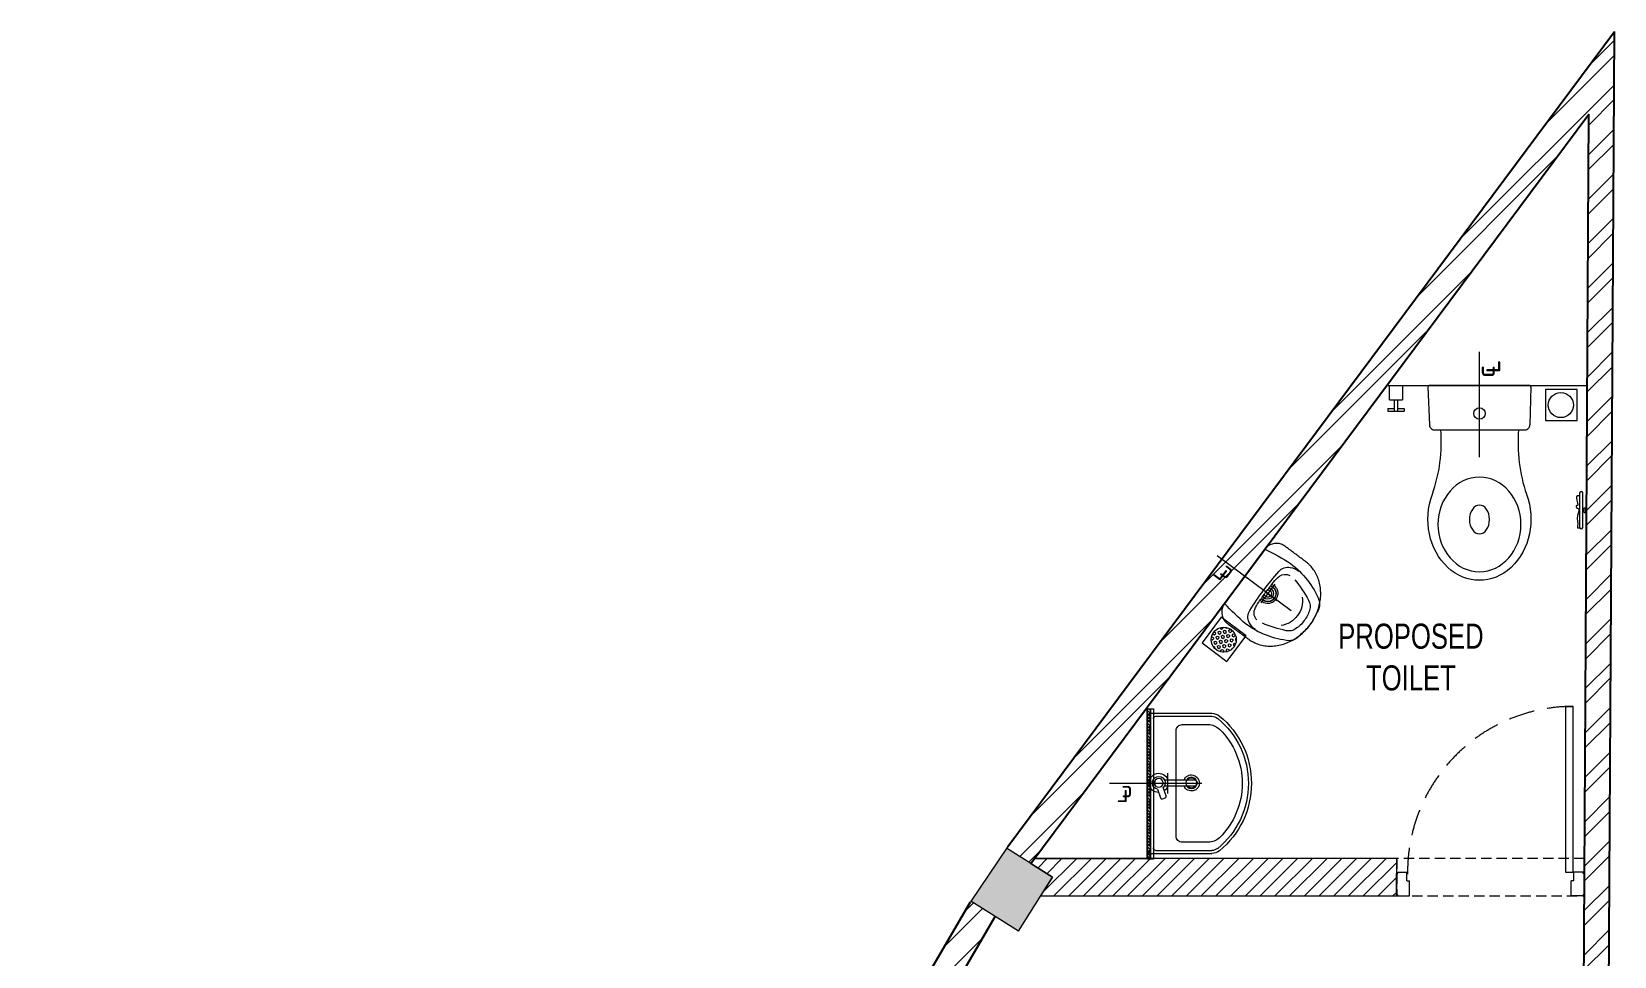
# Model space of a CAD drawing. Header units: feet. Extents: x 2748737 to 2755063, y -5469181 to -5449608.
# Drawn here: x 2748737 to 2755063, y -5453302 to -5449608 of the extents above; entities that cross this region are included whole.
import ezdxf

# ---------------------------------------------------------------- set-up
doc = ezdxf.new("R2010")
doc.units = ezdxf.units.FT
doc.header["$LTSCALE"] = 33
doc.header["$MEASUREMENT"] = 0
for name, pattern in [('a_p6_plan_L18$0$HIDDEN', [0.375, 0.25, -0.125]), ('CENTER', [2, 1.25, -0.25, 0.25, -0.25]), ('DOT2', [0.125, 0, -0.125]), ('HIDDEN', [9.525, 6.35, -3.175]), ('HIDDEN2', [4.7625, 3.175, -1.5875])]:
    doc.linetypes.add(name, pattern=pattern)
for name, color, linetype, lineweight in [('A-COL', 243, 'Continuous', 9), ('centerline-toilets', 2, 'CENTER', 13), ('column hatch', 5, 'Continuous', 0), ('Door', 2, 'Continuous', 13), ('ele', 252, 'Continuous', 13), ('Fhitting', 152, 'Continuous', 30), ('LENS-DIM', 252, 'Continuous', 5), ('LENS-DOOR', 34, 'Continuous', 20), ('LENS-TEXT', 31, 'Continuous', 5), ('LENS_CURTAIN', 5, 'a_p6_plan_L18$0$HIDDEN', 9), ('LN-HATCH', 251, 'Continuous', 0), ('Mirror', 150, 'Continuous', 20), ('Panelling', 65, 'Continuous', 18), ('PARTITION', 22, 'Continuous', 30), ('Toilet', 5, 'Continuous', 9)]:
    doc.layers.add(name, color=color, linetype=linetype, lineweight=lineweight)
doc.layers.add('A-WALL', color=1, linetype='Continuous')
doc.styles.add('LK TXT', font='GILC____.TTF', dxfattribs={"height": 100})
doc.styles.get("Standard").update_dxf_attribs({"font": 'GILC____.TTF'})

# ---------------------------------------------------------------- blocks, each defined once
blk = doc.blocks.new('*U46')
at = {"layer": 'LENS-DOOR'}
for p, q in [((547491.6, 1778573.9), (547491.6, 1779236.1)), ((547522.9, 1779236.1), (547491.6, 1779236.1)), ((547522.9, 1779236.1), (547522.9, 1778573.9)), ((547452.5, 1778573.9), (547489, 1778573.9)), ((547452.5, 1778568.6), (547452.5, 1778573.9)), ((547489, 1778540), (547489, 1778573.9)), ((547522.9, 1778573.9), (547491.6, 1778573.9)), ((548193, 1778573.9), (548156.5, 1778573.9)), ((548156.5, 1778540), (548156.5, 1778573.9)), ((548193, 1778568.6), (548193, 1778573.9)), ((547447.3, 1778568.6), (547452.5, 1778568.6)), ((547447.3, 1778484.1), (547447.3, 1778568.6)), ((547489, 1778540), (547499.4, 1778540)), ((547499.4, 1778478.9), (547499.4, 1778540)), ((548146.1, 1778478.9), (548146.1, 1778540)), ((548156.5, 1778540), (548146.1, 1778540)), ((548198.2, 1778568.6), (548193, 1778568.6)), ((548198.2, 1778484.1), (548198.2, 1778568.6)), ((547447.3, 1778484.1), (547452.5, 1778484.1)), ((547452.5, 1778478.9), (547452.5, 1778484.1)), ((547452.5, 1778478.9), (547499.4, 1778478.9)), ((548193, 1778478.9), (548146.1, 1778478.9)), ((548193, 1778478.9), (548193, 1778484.1)), ((548198.2, 1778484.1), (548193, 1778484.1))]:
    blk.add_line(p, q, dxfattribs=at)
at = {"layer": 'LENS-DOOR', "color": 7, "linetype": 'HIDDEN2', "extrusion": (0, 0, -1)}
blk.add_ellipse((547491.6, 1778573.9), major_axis=(662.3, 0), ratio=1, start_param=-1.570791, end_param=0.051209, dxfattribs=at)
blk = doc.blocks.new('DLF-RSP-AR-CD-DWG-4DT-3113$0$X-TYPICAL TOILET UPPER FLOORS - 02$0$urinals')
at = {"layer": 'Toilet'}
for p, q in [((0, -15.6), (0, 8.3)), ((-46.1, -115), (46.1, -115)), ((0, -105.4), (0, -161.1))]:
    blk.add_line(p, q, dxfattribs=at)
blk.add_lwpolyline([(135, 0), (-135, 0, 0.036949), (-150, -116.2, 0.138094), (-99.8, -297.1, 0.221721), (-52, -317.9, 0.062656), (0, -325, 0.062656), (52, -317.9, 0.221721), (99.8, -297.1, 0.138094), (150, -116.2, 0.036949)], format="xyb", close=True, dxfattribs=at)
for centre, radius, start, end in [((-91, -152.7), 53.8, 148.48683, 188.64011), ((-94.3, -144.9), 47.1, 93.37082, 154.48244), ((-71.4, -149.9), 40.2, 106.70156, 169.72504), ((3.2, -1238.2), 1144.7, 90.16247, 95.02645), ((-50.5, -225.3), 118.5, 89.54541, 105.88575), ((-0.1, -996.2), 890.8, 89.99178, 93.18195), ((0, -115), 40, 167.42797, 12.57203), ((0, -115), 33, 164.1814, 15.8186), ((0, -115), 32, 163.60493, 16.39507), ((0, -115), 22.6, 155.66533, 24.33467), ((0, -115), 14.7, 139.91088, 40.08912), ((-3.2, -1238.2), 1144.7, 84.97355, 89.83753), ((0.1, -996.2), 890.8, 86.81805, 90.00822), ((50.5, -225.3), 118.5, 74.11425, 90.45459), ((71.4, -149.9), 40.2, 10.27496, 73.29844), ((94.3, -144.9), 47.1, 25.51756, 86.62918), ((91, -152.7), 53.8, 351.35989, 31.51317), ((413.9, -38.4), 538.2, 193.99399, 204.56321), ((-413.9, -38.4), 538.2, 335.43679, 346.00601), ((-1.6, -165.3), 97.6, 225, 270.9552), ((1.6, -165.3), 97.6, 269.0448, 315), ((-30.1, -241.3), 50, 204.56321, 250.46064), ((-1.5, -160.9), 135.4, 250.46064, 270.64918), ((1.5, -160.9), 135.4, 269.35082, 289.53936), ((30.1, -241.3), 50, 289.53936, 335.43679)]:
    blk.add_arc(centre, radius, start, end, dxfattribs=at)
blk.add_open_spline([(135, 0), (105.3, 0), (75.7, 0), (-13.3, 0), (-72.7, 0), (-132.7, 0), (-133.4, 0), (-134.3, 0), (-134.5, 0), (-134.7, 0), (-134.9, 0), (-135, 0), (-135, 0), (-135, 0), (-135, 0), (-135, 0), (-135, 0), (-135.1, 0), (-135.1, 0), (-135.2, 0), (-135.2, 0), (-135.3, 0), (-135.4, 0), (-135.7, 0), (-135.8, 0), (-136.4, 0), (-136.7, 0), (-137.7, -0.1), (-138.4, -0.1), (-140.5, -0.2), (-141.9, -0.4), (-146.2, -1), (-149, -1.7), (-154.8, -3.4), (-157.6, -4.5), (-163.1, -7.3), (-165.8, -8.9), (-171, -12.5), (-173.4, -14.6), (-177.9, -19.1), (-180, -21.5), (-183.6, -26.7), (-185.2, -29.4), (-188, -34.9), (-189.1, -37.8), (-190.8, -43.5), (-191.5, -46.3), (-192, -49.8), (-192.1, -50.5), (-192.3, -52.5), (-192.4, -53.8), (-192.5, -55.7), (-192.5, -56.2), (-192.5, -56.9), (-192.5, -57), (-192.5, -57.2), (-192.5, -57.3), (-192.5, -57.4), (-192.5, -57.4), (-192.5, -57.5), (-192.5, -57.5), (-192.5, -57.5), (-192.5, -57.6), (-192.5, -57.7), (-192.5, -57.8), (-192.5, -57.9), (-192.5, -58.1), (-192.5, -58.4), (-192.5, -58.6), (-192.5, -59.3), (-192.5, -59.7), (-192.5, -61), (-192.5, -61.9), (-192.5, -64.6), (-192.5, -66.4), (-192.5, -71.7), (-192.5, -75.2), (-192.5, -85.8), (-192.5, -92.9), (-192.5, -114.2), (-192.5, -128.4), (-192.5, -146.1), (-192.5, -144.6), (-192.5, -149.2), (-192.5, -150.3), (-192.5, -153.7), (-192.5, -156), (-192.5, -158.5), (-192.5, -158.8), (-192.5, -159.2), (-192.5, -159.4), (-192.5, -159.7), (-192.5, -159.8), (-192.5, -159.9), (-192.5, -160), (-192.5, -160), (-192.5, -160), (-192.5, -160.1), (-192.5, -160.1), (-192.5, -160.2), (-192.5, -160.3), (-192.5, -160.5), (-192.5, -160.6), (-192.5, -161), (-192.5, -161.2), (-192.5, -161.9), (-192.5, -162.4), (-192.4, -163.9), (-192.4, -164.9), (-192.3, -167.8), (-192.2, -169.8), (-191.7, -175.8), (-191.2, -179.9), (-189.3, -190.9), (-187.5, -198), (-182.8, -212.2), (-179.9, -219.2), (-172.8, -233.1), (-168.7, -239.9), (-159.3, -253), (-154, -259.4), (-142.4, -271.4), (-136, -277), (-122.6, -287.5), (-115.4, -292.3), (-100.5, -300.9), (-92.8, -304.8), (-76.9, -311.5), (-68.8, -314.3), (-52.5, -318.9), (-44.4, -320.7), (-28.1, -323.4), (-20, -324.2), (-9.4, -324.8), (-6.7, -324.9), (-2.5, -325), (-1, -325), (2, -325), (3.6, -325), (8.2, -324.9), (11.3, -324.7), (20.7, -324.1), (27, -323.5), (41.8, -321.2), (50.2, -319.5), (67, -314.9), (75.4, -312), (91.8, -305.3), (99.8, -301.4), (115.1, -292.5), (122.5, -287.5), (136.4, -276.8), (142.9, -270.9), (154.7, -258.5), (160.1, -252), (169.7, -238.4), (173.8, -231.3), (180.9, -217), (183.8, -209.7), (188.3, -195.1), (189.9, -187.8), (191.2, -179.3), (191.4, -178), (191.8, -174.1), (192.1, -171.5), (192.3, -167.9), (192.3, -166.9), (192.5, -164), (192.5, -162), (192.5, -160), (192.5, -159.9), (192.5, -159.8), (192.5, -159.7), (192.5, -159.5), (192.5, -159.4), (192.5, -159), (192.5, -158.8), (192.5, -158), (192.5, -157.5), (192.5, -155.9), (192.5, -154.9), (192.5, -151.8), (192.5, -149.7), (192.5, -143.5), (192.5, -144.3), (192.5, -131.9), (192.5, -123.6), (192.5, -98.8), (192.5, -82.2), (192.5, -64.8), (192.5, -64), (192.5, -61.5), (192.5, -59.9), (192.5, -58), (192.5, -57.8), (192.5, -57.5), (192.5, -57.5), (192.5, -57.4), (192.5, -57.4), (192.5, -57.4), (192.5, -57.3), (192.5, -57.2), (192.5, -57.2), (192.5, -57), (192.5, -56.8), (192.5, -56.4), (192.5, -56.1), (192.5, -55.3), (192.4, -54.7), (192.3, -53), (192.2, -51.9), (191.8, -48.4), (191.4, -46), (190, -40.4), (188.9, -37.2), (186.1, -30.8), (184.3, -27.7), (180.2, -21.8), (177.9, -19.1), (172.8, -14), (170, -11.7), (164, -7.7), (160.9, -6.1), (154.5, -3.3), (151.3, -2.3), (144.8, -0.7), (141.6, -0.3), (137.3, 0), (136.1, 0), (135, 0)], degree=3, knots=[0, 0, 0, 0, 0.329607, 0.329607, 0.988822, 0.988822, 0.996691, 0.996691, 0.998638, 0.998638, 0.99992, 0.99992, 1.000227, 1.000227, 1.000534, 1.000534, 1.001148, 1.001148, 1.002375, 1.002375, 1.00483, 1.00483, 1.009739, 1.009739, 1.019558, 1.019558, 1.039196, 1.039196, 1.078472, 1.078472, 1.157024, 1.157024, 1.314128, 1.314128, 1.471232, 1.471232, 1.628335, 1.628335, 1.785439, 1.785439, 1.942543, 1.942543, 2.099647, 2.099647, 2.256751, 2.256751, 2.413855, 2.413855, 2.450944, 2.450944, 2.525122, 2.525122, 2.556641, 2.556641, 2.563699, 2.563699, 2.567479, 2.567479, 2.57001, 2.57001, 2.570783, 2.570783, 2.572328, 2.572328, 2.573873, 2.573873, 2.576964, 2.576964, 2.583145, 2.583145, 2.595507, 2.595507, 2.620232, 2.620232, 2.669681, 2.669681, 2.76858, 2.76858, 2.966376, 2.966376, 3.36197, 3.36197, 3.45996, 3.45996, 3.491387, 3.491387, 3.554241, 3.554241, 3.562213, 3.562213, 3.566829, 3.566829, 3.570018, 3.570018, 3.570684, 3.570684, 3.571294, 3.571294, 3.571904, 3.571904, 3.573124, 3.573124, 3.575564, 3.575564, 3.580444, 3.580444, 3.590203, 3.590203, 3.609723, 3.609723, 3.648762, 3.648762, 3.72684, 3.72684, 3.861362, 3.861362, 3.995884, 3.995884, 4.130406, 4.130406, 4.264928, 4.264928, 4.39945, 4.39945, 4.533972, 4.533972, 4.668494, 4.668494, 4.803016, 4.803016, 4.937539, 4.937539, 5.072061, 5.072061, 5.118026, 5.118026, 5.144558, 5.144558, 5.17109, 5.17109, 5.224154, 5.224154, 5.330281, 5.330281, 5.468863, 5.468863, 5.607445, 5.607445, 5.746027, 5.746027, 5.884609, 5.884609, 6.023191, 6.023191, 6.161773, 6.161773, 6.300355, 6.300355, 6.438937, 6.438937, 6.577519, 6.577519, 6.602876, 6.602876, 6.653589, 6.653589, 6.673028, 6.673028, 6.711906, 6.711906, 6.713712, 6.713712, 6.715518, 6.715518, 6.719129, 6.719129, 6.726351, 6.726351, 6.740796, 6.740796, 6.769686, 6.769686, 6.827466, 6.827466, 6.943027, 6.943027, 7.174147, 7.174147, 7.636387, 7.636387, 7.659394, 7.659394, 7.705407, 7.705407, 7.71212, 7.71212, 7.713128, 7.713128, 7.714137, 7.714137, 7.716153, 7.716153, 7.720185, 7.720185, 7.728249, 7.728249, 7.744378, 7.744378, 7.776636, 7.776636, 7.841152, 7.841152, 7.970184, 7.970184, 8.14844, 8.14844, 8.326696, 8.326696, 8.504953, 8.504953, 8.683209, 8.683209, 8.861465, 8.861465, 9.039722, 9.039722, 9.217978, 9.217978, 9.283185, 9.283185, 9.283185, 9.283185], dxfattribs=at)
blk = doc.blocks.new('jALI')
at = {"layer": 'Toilet', "ltscale": 5}
h = blk.add_hatch(dxfattribs=at)
h.set_pattern_fill('HEX', color=256, scale=50, angle=135, double=1)
h.set_pattern_definition([(135, (-344825.863, 460708.187), (-7.65465545, -7.65465545), [6.25, -12.5]), (255, (-344825.863, 460708.187), (10.4564538, -2.80179835), [6.25, -12.5]), (195, (-344830.282, 460712.606), (2.80179835, -10.4564538), [6.25, -12.5])])
edge = h.paths.add_edge_path()
edge.add_arc((-393187.5, 163647.6), 50, -90, 270)
blk.add_lwpolyline([(-393249.5, 163581.9), (-393125.5, 163581.9), (-393125.5, 163709.4), (-393249.5, 163709.4)], close=True, dxfattribs=at)
blk.add_circle((-393187.5, 163647.6), 50, dxfattribs=at)
blk = doc.blocks.new('Urinal')
at = {"layer": 'centerline-toilets', "linetype": 'HIDDEN', "ltscale": 10}
blk.add_line((0, 230.9), (0, -137), dxfattribs=at)
at = {"layer": 'Fhitting', "lineweight": 0, "ltscale": 0.5, "rotation": 180}
blk.add_blockref('DLF-RSP-AR-CD-DWG-4DT-3113$0$X-TYPICAL TOILET UPPER FLOORS - 02$0$urinals', (0, 0), dxfattribs=at)
at = {"layer": 'Fhitting', "lineweight": 0, "ltscale": 0.5, "xscale": -1, "rotation": 90}
blk.add_blockref('jALI', (163394.4, -393103.5), dxfattribs=at)
at = {"layer": 'centerline-toilets', "linetype": 'DOT2', "insert": (-31.4, -69), "char_height": 75, "width": 495.827, "attachment_point": 5, "rotation": 270}
blk.add_mtext('{\\fISOCPEUR|b0|i0|c0|p34;℄}', dxfattribs=at)
blk = doc.blocks.new('Wash Basin')
at = {"layer": 'PARTITION', "lineweight": 9}
h = blk.add_hatch(dxfattribs=at)
h.set_pattern_fill('ANSI38', color=256, scale=70, angle=990, style=0, double=1)
h.set_pattern_definition([(315, (-62.738, -33.325), (6.18718, 6.18718), []), (45, (-62.738, -33.325), (6.18718, 18.56155), [21.875, -13.125])])
h.paths.add_polyline_path([(302.1, -22), (-298.1, -22), (-298.1, -34), (302.1, -34)])
at = {"layer": 'centerline-toilets', "linetype": 'HIDDEN', "ltscale": 10}
blk.add_line((0, -238.1), (0, 129.8), dxfattribs=at)
at = {"layer": 'Mirror', "ltscale": 0.5}
blk.add_lwpolyline([(-298.1, -34), (-298.1, -46), (302.1, -46), (302.1, -34)], close=True, dxfattribs=at)
at = {"layer": 'Panelling', "lineweight": 9}
blk.add_lwpolyline([(-298.1, -22), (-298.1, -34), (302.1, -34), (302.1, -22)], close=True, dxfattribs=at)
at = {"layer": 'Toilet', "ltscale": 100}
for p, q in [((-280, -32), (-280, -278.3)), ((-270, -22), (270, -22)), ((-268, -55), (-268, -278.3)), ((-258, -45), (258, -45)), ((268, -55), (268, -278.3)), ((280, -32), (280, -278.3)), ((-14.8, -88.6), (-14.6, -207.9)), ((11, -207.9), (10.8, -88.6))]:
    blk.add_line(p, q, dxfattribs=at)
blk.add_lwpolyline([(23.1, -61.6), (57.7, -73.5, -0.414214), (61.4, -81.2), (57.5, -92.5, -0.414214), (49.9, -96.2), (16.1, -84.6)], format="xyb", dxfattribs=at)
blk.add_lwpolyline([(40.7, -103.2), (-41.1, -103.2)], dxfattribs=at)
blk.add_lwpolyline([(-235, -264, 0.191896), (-217.2, -308.7, 0.420236), (217.2, -308.7, 0.191896), (235, -264), (235, -160.5, 0.414214), (210, -135.5), (-210, -135.5, 0.414214), (-235, -160.5)], format="xyb", close=True, dxfattribs=at)
for centre, radius in [((-2, -66.5), 17.5), ((-2, -196.8), 22.5)]:
    blk.add_circle(centre, radius, dxfattribs=at)
for centre, radius, start, end in [((-270, -32), 10, 90, 180), ((-258, -55), 10, 90, 180), ((258, -55), 10, 0, 90), ((270, -32), 10, 0, 90), ((-2, -197.1), 32.1, 113.08975, 66.24598), ((-2, -196.8), 20.5, 128.04034, 237.28993), ((-2, -196.8), 20.5, 304.47329, 50.73323), ((-230, -278.3), 50, 180, 218.44606), ((0, -89.3), 347.7, 219.28258, 320.71742), ((-230, -278.3), 38, 180, 218.44606), ((0, -89.3), 335.7, 219.31295, 320.68705), ((230, -278.3), 38, 321.55394, 0), ((230, -278.3), 50, 321.55394, 0)]:
    blk.add_arc(centre, radius, start, end, dxfattribs=at)
for centre, major_axis, start_param, end_param in [((-2, -66.5), (0, 38.3), 4.720493, 9.081982), ((-2, -66.5), (-0.2, -25.6), 1.769108, 7.074098), ((-2, -66.5), (0, 38.3), 3.484555, 4.083576), ((-1.8, -207.9), (-9.04, 9.04), 0.785398, 3.926991)]:
    blk.add_ellipse(centre, major_axis=major_axis, ratio=1, start_param=start_param, end_param=end_param, dxfattribs=at)
at = {"layer": 'centerline-toilets', "linetype": 'DOT2', "insert": (33.3, 61.8), "char_height": 75, "width": 495.827, "attachment_point": 5, "rotation": 90}
blk.add_mtext('{\\fISOCPEUR|b0|i0|c0|p34;℄}', dxfattribs=at)
blk = doc.blocks.new('WC')
at = {"layer": 'centerline-toilets', "linetype": 'HIDDEN', "ltscale": 10}
blk.add_line((0, 286.3), (0, -134.7), dxfattribs=at)
at = {"layer": 'Toilet'}
for p, q in [((-418.8, 506.9), (-424.8, 506.9)), ((-424.8, 506.9), (-424.8, 488.9)), ((-418.8, 506.9), (-418.8, 488.9)), ((-412.8, 566.9), (-412.8, 428.9)), ((-400.8, 566.9), (-400.8, 428.9)), ((-418.8, 488.9), (-424.8, 488.9)), ((-418.8, 503.9), (-412.8, 503.9)), ((-418.8, 491.9), (-412.8, 491.9)), ((-205.8, 5.9), (-201.7, 157.2)), ((180.6, 176.8), (-182.6, 176.8)), ((205.8, 5.9), (199.8, 157.2)), ((-200.1, 0), (200.1, 0))]:
    blk.add_line(p, q, dxfattribs=at)
at = {"layer": 'Toilet', "ltscale": 100}
for p, q in [((366.1, 103), (300.3, 103)), ((300.3, 91.5), (300.3, 103)), ((326.3, 91.5), (300.3, 91.5)), ((326.3, 103), (326.3, 57.2)), ((340.1, 103), (340.1, 57.2)), ((366.1, 91.5), (340.1, 91.5)), ((366.1, 91.5), (366.1, 103)), ((307.2, 0), (307.2, 57.2)), ((359.2, 57.2), (307.2, 57.2)), ((359.2, 57.2), (359.2, 0)), ((359.2, 0), (307.2, 0))]:
    blk.add_line(p, q, dxfattribs=at)
at = {"layer": 'Toilet'}
blk.add_circle((-0.3, 111.6), 22.9, dxfattribs=at)
for centre, radius, start, end in [((-406.8, 566.9), 6, 0, 180), ((-406.8, 428.9), 6, 180, 0), ((-776.4, 231.1), 622.3, 354.997, 19.06186), ((776, 226.4), 623.4, 160.51959, 184.56168), ((-182.4, 157.5), 19.3, 90.35094, 180.89813), ((180.5, 157.5), 19.3, 359.10187, 89.64906), ((-200.1, 5.7), 5.72, 177.95459, 270), ((200.1, 5.7), 5.72, 270, 2.04541)]:
    blk.add_arc(centre, radius, start, end, dxfattribs=at)
at = {"layer": 'Toilet', "extrusion": (0, 0, -1)}
for centre, major_axis, ratio, start_param, end_param in [((0, 533.5), (0, -244.6), 0.842028, 7.436326, 11.41323), ((0, 535.1), (0, -57.2), 0.7, 1.570796326794896, 7.853981633974482)]:
    blk.add_ellipse(centre, major_axis=major_axis, ratio=ratio, start_param=start_param, end_param=end_param, dxfattribs=at)
blk.add_ellipse((0, 555), major_axis=(0, -188.8), ratio=0.878788, dxfattribs=at)
at = {"layer": 'Toilet'}
blk.add_open_spline([(-400.8, 441), (-397.1, 440.5), (-384.3, 439), (-389, 459.3), (-395.6, 479.8), (-385.6, 478), (-385.9, 491.3), (-402.7, 487.2), (-384.8, 532.1), (-395.5, 546.6), (-390.9, 570.2), (-397.2, 568.8), (-400.8, 568)], degree=3, knots=[0, 0, 0, 0, 9.744972, 33.823887, 47.583551, 49.497915, 60.560502, 63.822284, 93.508019, 135.756925, 141.904352, 150.301906, 150.301906, 150.301906, 150.301906], dxfattribs=at)
at = {"layer": 'Fhitting', "lineweight": 0, "ltscale": 0.5, "rotation": 270}
blk.add_blockref('jALI', (-163972.9, -393109.2), dxfattribs=at)
at = {"layer": 'centerline-toilets', "linetype": 'DOT2', "insert": (-35.9, -56.9), "char_height": 85.827, "width": 567.402, "attachment_point": 5, "rotation": 270}
blk.add_mtext('{\\fISOCPEUR|b0|i0|c0|p34;℄}', dxfattribs=at)
blk = doc.blocks.new('A$C24899081')
at = {"layer": 'column hatch'}
h = blk.add_hatch(color=8, dxfattribs=at)
h.dxf.hatch_style = 1
h.paths.add_polyline_path([(5199.3, -37.2), (4894.5, -37.2), (4894.5, -291.2), (5199.3, -291.2)])
h.paths.add_polyline_path([(-210.5, -37.2), (-515.3, -37.2), (-515.3, -291.2), (-210.5, -291.2)])
h.paths.add_polyline_path([(-670.6, 2959.7), (-645.3, 2705.8), (-428.6, 2705.8), (-428.6, 2959.7)])
h.paths.add_polyline_path([(-1003.4, 6298.3), (-784.7, 6298.3), (-784.7, 6552.3), (-1008.8, 6552.3), (-1024.4, 6509.7)])
h.paths.add_polyline_path([(306.9, 10116.5), (488.2, 10002.3), (623.6, 10217.1), (440.4, 10332.6), (438.5, 10329.4)])
h.paths.add_polyline_path([(2919.6, 14122.6), (3055, 14337.5), (2871.8, 14452.9), (2729.8, 14242.2)])
at = {"layer": 'LN-HATCH'}
h = blk.add_hatch(dxfattribs=at)
h.set_pattern_fill('ANSI32', color=256, scale=333, angle=180)
h.set_pattern_definition([(225, (-7065682.6, 5288784.79), (88.2999593, -88.2999593), []), (225, (-7065741.47, 5288784.79), (88.2999593, -88.2999593), [])])
h.paths.add_polyline_path([(-886.2, 6298.3), (-1001.9, 6298.3), (-666.6, 3153.9), (-657.4, 2959.7), (-530.2, 2959.7)])
h.paths.add_polyline_path([(402.3, 10056.4), (306.9, 10116.5), (294.3, 10096.1), (-1008.8, 6552.3), (-886.2, 6552.3)])
h.paths.add_polyline_path([(2827, 14181), (2729.8, 14242.2), (2727.7, 14239.1), (440.4, 10332.6), (537.7, 10271.3)])
h.paths.add_polyline_path([(5115.9, 2862.8), (5215.9, 2862.8), (5301.2, 17715.2), (2876.8, 14460.4), (2871.8, 14452.9), (2969, 14391.7), (5199.3, 17385.8)])
h = blk.add_hatch(dxfattribs=at)
h.set_pattern_fill('ANSI31', color=256, scale=333, angle=180)
h.set_pattern_definition([(225, (-7065682.6, 5288784.787), (29.43331977, -29.43331977), [])])
h.paths.add_polyline_path([(4431.3, 14412.2), (2984.3, 14412.2), (2969, 14391.7), (3055, 14337.5), (3007.7, 14262.5), (4431.3, 14262.5)])
at = {"layer": 'A-COL'}
for p, q in [((2876.8, 14460.4), (2727.7, 14239.1)), ((3055, 14337.5), (2871.8, 14452.9)), ((2919.6, 14122.6), (3055, 14337.5)), ((2919.6, 14122.6), (2729.8, 14242.2))]:
    blk.add_line(p, q, dxfattribs=at)
at = {"layer": 'A-WALL'}
for p, q in [((2876.8, 14460.4), (5301.2, 17715.2)), ((5215.9, 2862.8), (5301.2, 17715.2)), ((2969, 14391.7), (5199.3, 17385.8)), ((5115.9, 2862.8), (5199.3, 17385.8)), ((438.5, 10329.4), (2727.7, 14239.1)), ((537.7, 10271.3), (2827, 14181))]:
    blk.add_line(p, q, dxfattribs=at)
at = {"layer": 'LENS-DIM', "color": 1}
for points in [[(5199.3, 17385.8), (4391.7, 16301.6), (5192.7, 16301.6)], [(3434.3, 15016.3), (2984.3, 14412.2), (3434.3, 14412.2)], [(4431.3, 14412.2), (2984.3, 14412.2), (2969, 14391.7), (3055, 14337.5), (3007.7, 14262.5), (4431.3, 14262.5)]]:
    blk.add_lwpolyline(points, close=True, dxfattribs=at)
at = {"layer": 'LENS_CURTAIN', "ltscale": 5}
blk.add_lwpolyline([(5181.3, 14412.2), (4431.3, 14412.2), (4431.3, 14262.5), (5181.3, 14262.5)], close=True, dxfattribs=at)
at = {"layer": 'Door', "xscale": -1}
blk.add_blockref('*U46', (552628.6, -1764216.4), dxfattribs=at)
at = {"layer": 'ele', "color": 0, "lineweight": -2, "rotation": 180}
blk.add_blockref('WC', (4762, 16301.6), dxfattribs=at)
at = {"layer": 'ele', "color": 0, "lineweight": -2}
for name, p, xscale, rotation in [('Urinal', (3824, 15539.5), -0.9999999999999998, 233.3191513148827), ('Wash Basin', (3413.8, 14712.2), -1, 90)]:
    blk.add_blockref(name, p, dxfattribs=dict(at, xscale=xscale, rotation=rotation))

msp = doc.modelspace()

# ---------------------------------------------------------------- block references
at = {"layer": 'LENS-DIM', "color": 2}
msp.add_blockref('A$C24899081', (2749761.5, -5467323.3), dxfattribs=at)

# ---------------------------------------------------------------- texts
at = {"layer": 'LENS-TEXT', "color": 0, "linetype": 'Continuous', "ltscale": 3, "insert": (2754249.6, -5452107), "char_height": 100, "attachment_point": 5, "style": 'LK TXT'}
msp.add_mtext_dynamic_manual_height_columns('PROPOSED TOILET', width=730.507, gutter_width=1, heights=[0], dxfattribs=at)

doc.saveas('drawing.dxf')
